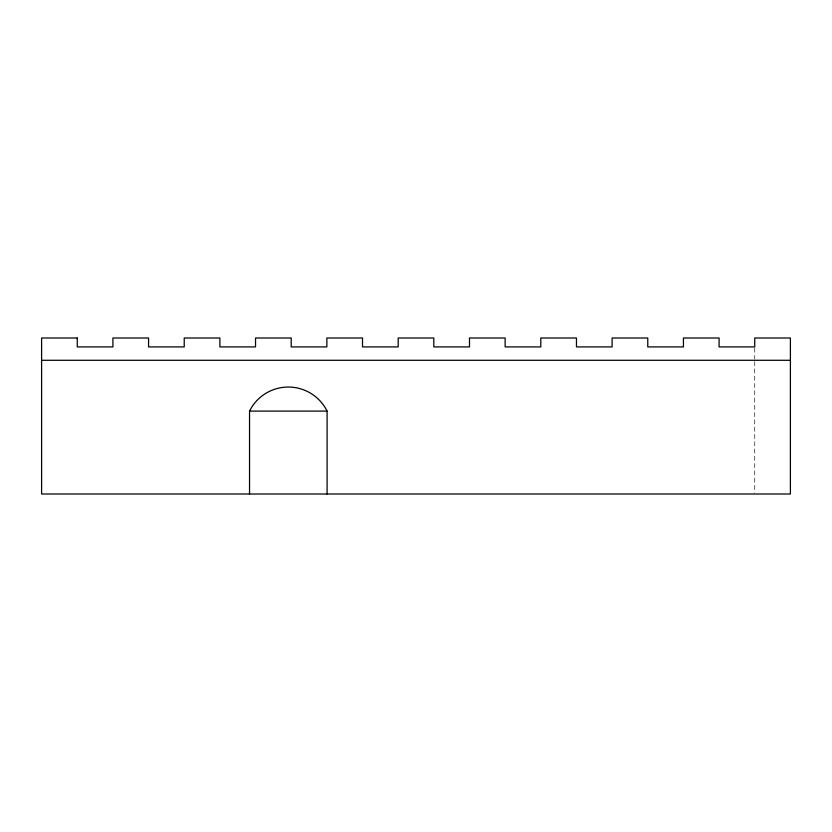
<?xml version="1.0" encoding="UTF-8"?>
<svg xmlns="http://www.w3.org/2000/svg" width="832" height="832" viewBox="0 0 832 832"><rect width="100%" height="100%" fill="white"/><g stroke="black" fill="none" stroke-linecap="round" stroke-linejoin="round"><path stroke-width="0.62" stroke-dasharray="4.16 3.12" d="M754.738 348.13L754.738 359.07M754.738 361.587L754.738 492.7"/><path stroke-width="1.25" d="M41.6 360.287L790.4 360.287M249.538 494L249.538 411.102L327.09 411.102L327.09 494M249.538 411.102A43.274 43.274 0 0 1 327.09 411.102M77.262 338L41.6 338L41.6 494L790.4 494L790.4 338L754.738 338L754.738 346.913L719.087 346.913L719.087 338L683.426 338L683.426 346.913L647.774 346.913L647.774 338L612.113 338L612.113 346.913L576.462 346.913L576.462 338L540.8 338L540.8 346.913L505.138 346.913L505.138 338L469.487 338L469.487 346.913L433.826 346.913L433.826 338L398.174 338L398.174 346.913L362.513 346.913L362.513 338L326.862 338L326.862 346.913L291.2 346.913L291.2 338L255.538 338L255.538 346.913L219.887 346.913L219.887 338L184.226 338L184.226 346.913L148.574 346.913L148.574 338L112.913 338L112.913 346.913L77.262 346.913L77.262 338"/></g></svg>
